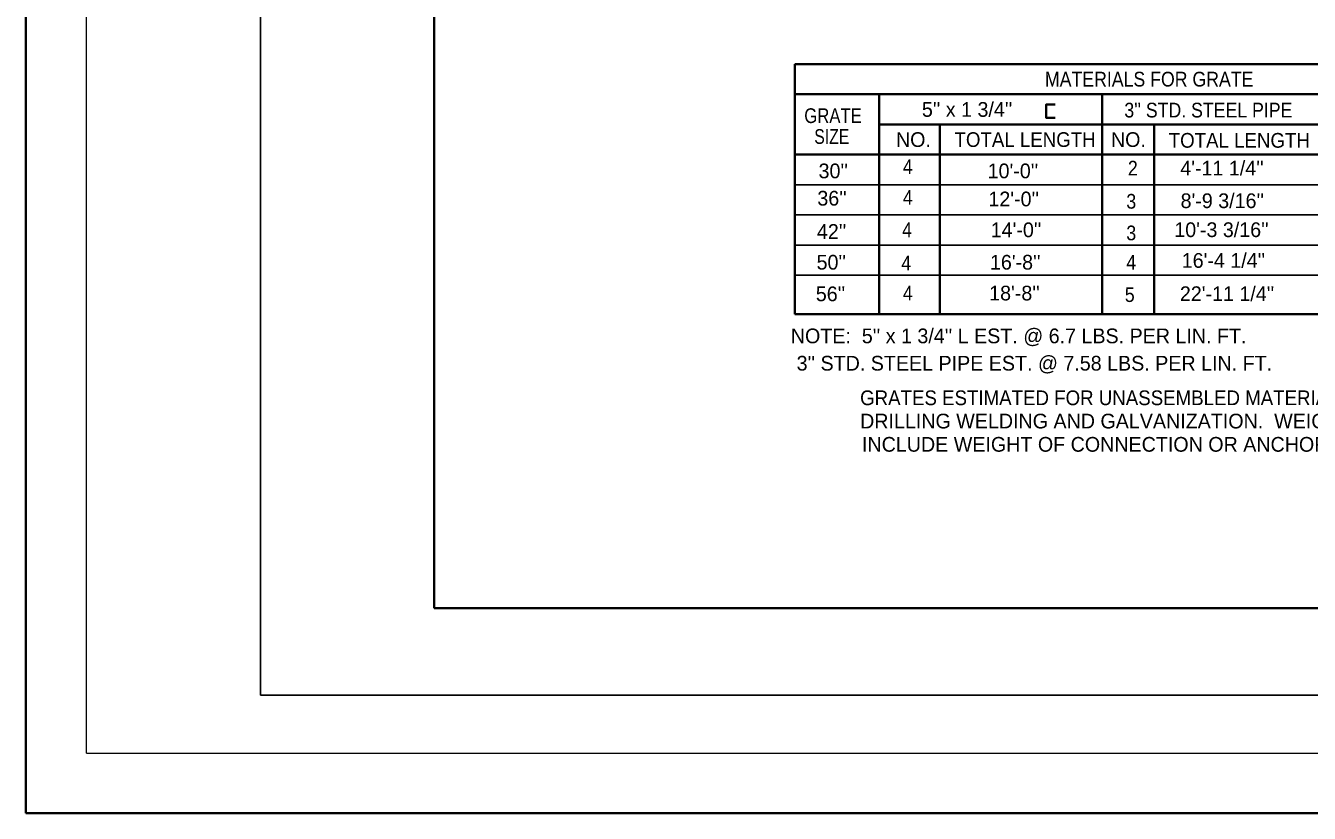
# Model space of a CAD drawing. Extents: x 139 to 512, y -134 to 135.
# Drawn here: x 139.3 to 250, y -134.2 to -66.3 of the extents above; entities that cross this region are included whole.
import ezdxf
from ezdxf.enums import TextEntityAlignment as Align

# ---------------------------------------------------------------- set-up
doc = ezdxf.new("R2010")
doc.units = 0
doc.header["$LTSCALE"] = 0.51
doc.layers.add('1', color=7, linetype='Continuous', lineweight=13)

msp = doc.modelspace()

# ---------------------------------------------------------------- linework, layer by layer
at = {"layer": '1'}
for q in [(144.5337, 100.9675), (504.5067, -129.0152)]:
    msp.add_line((144.5337, -129.0152), q, dxfattribs=at)
at = {"layer": '1', "lineweight": 35}
for p, q in [((174.5314, -116.516), (174.5314, 88.4688)), ((205.6396, -69.6342), (266.7233, -69.6342)), ((205.6396, -69.6342), (205.6396, -91.1889)), ((205.6396, -72.2342), (266.7233, -72.2342)), ((212.8838, -72.2342), (212.8838, -91.1889)), ((232.1333, -72.2342), (232.1333, -91.1889)), ((212.8838, -74.8344), (266.7233, -74.8344)), ((218.1402, -74.8344), (218.1402, -91.1889)), ((236.6074, -74.8344), (236.6074, -91.1889)), ((205.6396, -77.4347), (266.7233, -77.4347)), ((205.6396, -91.1889), (266.7233, -91.1889)), ((174.5314, -116.516), (499.5068, -116.516))]:
    msp.add_line(p, q, dxfattribs=at)
at = {"layer": '1', "lineweight": 25}
for p, q in [((205.6396, -80.0345), (266.7233, -80.0345)), ((205.6396, -82.6347), (266.7233, -82.6347)), ((205.6396, -85.2347), (266.7233, -85.2347)), ((205.6396, -87.8349), (266.7233, -87.8349)), ((159.5326, -124.0152), (504.5067, -124.0152))]:
    msp.add_line(p, q, dxfattribs=at)
at = {"layer": '1', "lineweight": 35}
msp.add_lwpolyline([(139.2957, -134.1977), (511.6861, -134.1977), (511.6861, 134.5667), (139.2957, 134.5667)], close=True, dxfattribs=at)
at = {"layer": '1', "lineweight": 25}
msp.add_lwpolyline([(159.5326, -124.0152), (159.5326, 95.968), (504.5067, 95.968)], dxfattribs=at)
at = {"layer": '1', "lineweight": 35}
msp.add_lwpolyline([(228.0706, -74.2742), (227.3003, -74.2742), (227.3003, -73.1184), (228.0706, -73.1184)], dxfattribs=at)

# ---------------------------------------------------------------- texts
at = {"layer": '1', "width": 0.9}
msp.add_text('MATERIALS FOR GRATE', height=1.268, dxfattribs=at).set_placement((236.1814, -71.5682), align=Align.CENTER)
at = {"layer": '1'}
for s, p in [("5'' x 1 3/4''", (216.5828, -74.1797)), ('NO.', (214.3452, -76.7765)), ('NO.', (232.8844, -76.7765)), ("30''", (207.6736, -79.4754)), ("10'-0''", (222.2528, -79.4754)), ("4'-11 1/4''", (238.8649, -79.2357)), ("36''", (207.5674, -81.8277)), ("12'-0''", (222.3188, -81.8942)), ("8'-9 3/16''", (238.8919, -82.0472)), ("42''", (207.5307, -84.6954)), ("14'-0''", (222.5187, -84.5525)), ("10'-3 3/16''", (238.3482, -84.5424)), ("50''", (207.5007, -87.3447)), ("16'-8''", (222.4519, -87.3447)), ("16'-4 1/4''", (238.9913, -87.1917)), ("56''", (207.4347, -90.0695)), ("18'-8''", (222.3856, -90.0027)), ("22'-11 1/4''", (238.8308, -90.059)), ("NOTE:  5'' x 1 3/4'' L EST. @ 6.7 LBS. PER LIN. FT.", (205.2777, -93.6928)), ("       3'' STD. STEEL PIPE EST. @ 7.58 LBS. PER LIN. FT.", (202.4817, -96.047)), ('DRILLING WELDING AND GALVANIZATION.  WEIGHTS DO NOT ', (211.2533, -101.0327)), ('INCLUDE WEIGHT OF CONNECTION OR ANCHOR DEVICES.', (211.4176, -103.0374))]:
    msp.add_text(s, height=1.268, dxfattribs=at).set_placement(p)
for s, width, p in [("3'' STD. STEEL PIPE", 0.9, (234.0406, -74.237)), ('GRATE', 0.85, (206.4376, -74.7159)), ('SIZE', 0.8, (207.3019, -76.511)), ('TOTAL LENGTH', 0.95, (219.3953, -76.7765)), ('TOTAL LENGTH', 0.95, (237.8678, -76.8425)), ('4', 0.9, (214.9433, -79.103)), ('2', 0.9, (234.3466, -79.2357)), ('4', 0.9, (214.9433, -81.761)), ('3', 0.9, (234.2134, -82.0932)), ('4', 0.9, (214.8769, -84.5525)), ('3', 0.9, (234.2134, -84.8187)), ('4', 0.9, (214.8098, -87.4107)), ('4', 0.9, (234.2134, -87.3447)), ('4', 0.9, (214.9433, -90.0027)), ('5', 0.9, (234.0807, -90.1355)), ('GRATES ESTIMATED FOR UNASSEMBLED MATERIALS.  PRIOR TO ', 0.95, (211.2533, -99.0272))]:
    msp.add_text(s, height=1.268, dxfattribs=dict(at, width=width)).set_placement(p)

doc.saveas('drawing.dxf')
